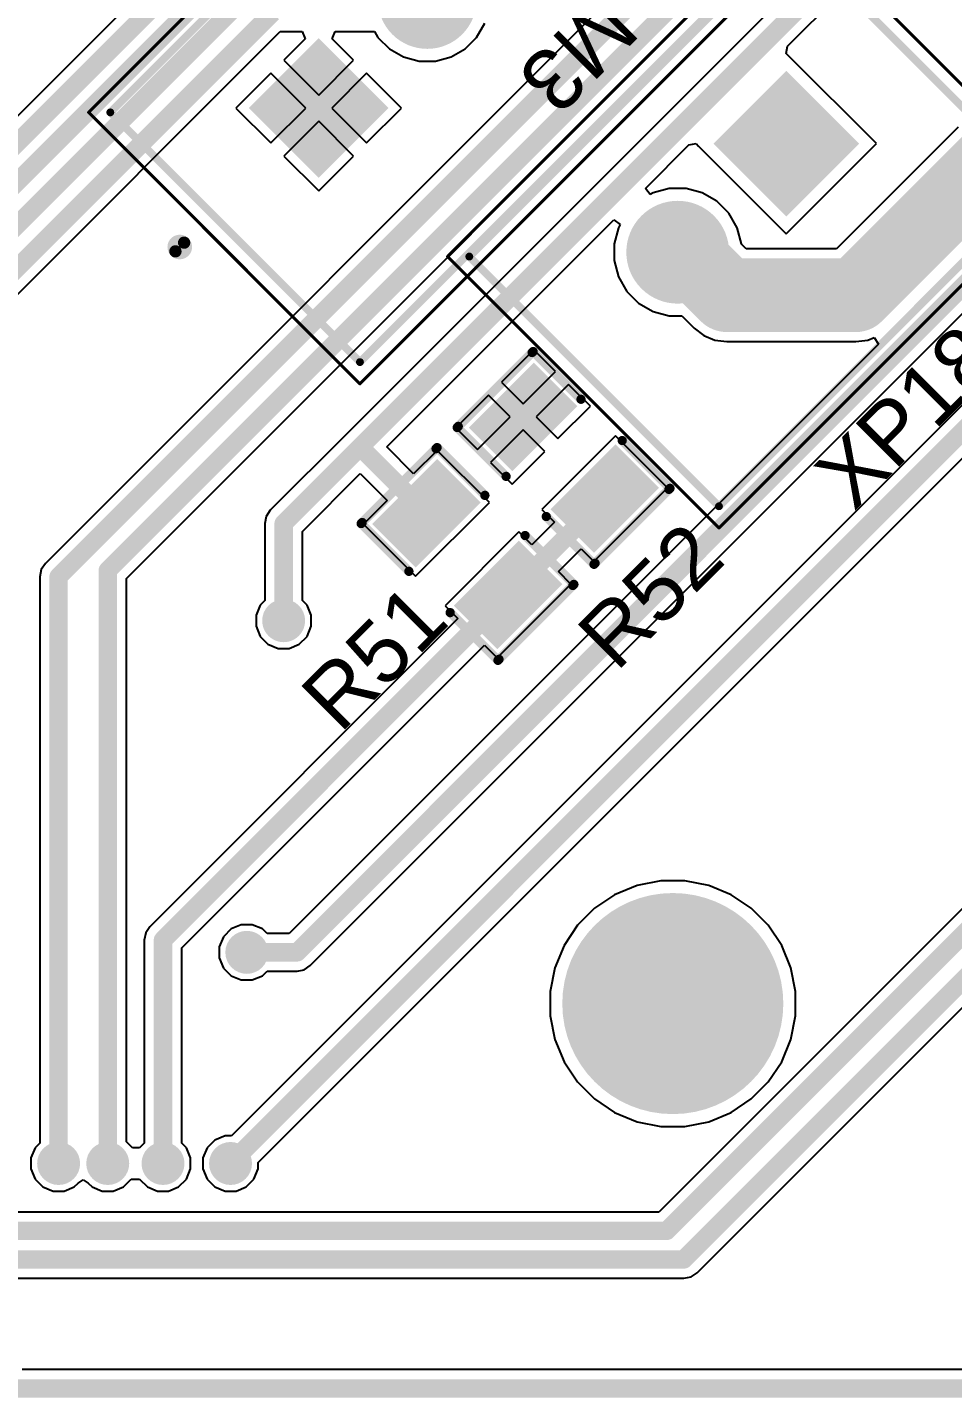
# Model space of a CAD drawing. Header units: millimetres. Extents: x 100 to 300, y 101 to 245.
# Drawn here: x 211.41 to 226.48, y 150.45 to 172.76 of the extents above; entities that cross this region are included whole.
import ezdxf

# ---------------------------------------------------------------- set-up
doc = ezdxf.new("R2010")
doc.units = ezdxf.units.MM
for name, color, linetype in [('BottomSolder', 6, 'Continuous'), ('Mechanical13', 56, 'Continuous'), ('Mechanical15', 56, 'Continuous'), ('MultiLayer', 9, 'Continuous'), ('PadHoleLayer', 156, 'Continuous'), ('TopLayer', 1, 'Continuous'), ('TopOverlay', 2, 'Continuous'), ('TopPaste', 8, 'Continuous'), ('TopSolder', 216, 'Continuous'), ('ViaHoleLayer', 16, 'Continuous')]:
    doc.layers.add(name, color=color, linetype=linetype)
doc.styles.add('Arial', font='', dxfattribs={"height": 0.2})
doc.styles.get('Arial').set_extended_font_data('Arial')

# ---------------------------------------------------------------- blocks, each defined once
blk = doc.blocks.new('RES0805_30')
at = {"layer": 'TopLayer'}
for points in [[(-1.388, 0.678), (-0.488, 0.678), (-0.488, -0.719), (-1.388, -0.719)], [(0.492, 0.678), (1.392, 0.678), (1.392, -0.719), (0.492, -0.719)]]:
    blk.add_hatch(color=1, dxfattribs=at).paths.add_polyline_path(points)
at = {"layer": 'TopPaste'}
for points in [[(-1.388, 0.678), (-0.488, 0.678), (-0.488, -0.719), (-1.388, -0.719)], [(0.492, 0.678), (1.392, 0.678), (1.392, -0.719), (0.492, -0.719)]]:
    blk.add_hatch(color=8, dxfattribs=at).paths.add_polyline_path(points)
at = {"layer": 'TopSolder'}
for points in [[(-1.438, 0.728), (-0.438, 0.728), (-0.438, -0.769), (-1.438, -0.769)], [(0.442, 0.728), (1.442, 0.728), (1.442, -0.769), (0.442, -0.769)]]:
    blk.add_hatch(color=216, dxfattribs=at).paths.add_polyline_path(points)
at = {"layer": 'TopOverlay', "const_width": 0.15}
for points in [[(-0.475, 0.85), (-1.575, 0.85)], [(-1.575, 0.825), (-1.575, -0.875)], [(1.575, 0.85), (0.475, 0.85)], [(1.575, 0.825), (1.575, -0.875)], [(-0.45, -0.9), (-1.575, -0.9)], [(1.575, -0.9), (0.475, -0.9)]]:
    blk.add_lwpolyline(points, dxfattribs=at)
at = {"layer": 'TopOverlay', "const_width": 0.075}
for points in [[(-1.613, 0.85, 1), (-1.538, 0.85, 1)], [(-1.613, 0.825, 1), (-1.538, 0.825, 1)], [(-0.513, 0.85, 1), (-0.437, 0.85, 1)], [(0.437, 0.85, 1), (0.513, 0.85, 1)], [(1.538, 0.85, 1), (1.613, 0.85, 1)], [(1.538, 0.825, 1), (1.613, 0.825, 1)], [(-1.613, -0.875, 1), (-1.538, -0.875, 1)], [(-1.613, -0.9, 1), (-1.538, -0.9, 1)], [(-0.487, -0.9, 1), (-0.412, -0.9, 1)], [(0.437, -0.9, 1), (0.513, -0.9, 1)], [(1.538, -0.875, 1), (1.613, -0.875, 1)], [(1.538, -0.9, 1), (1.613, -0.9, 1)]]:
    blk.add_lwpolyline(points, format="xyb", close=True, dxfattribs=at)
blk = doc.blocks.new('JST_XH_2_35')
at = {"layer": 'BottomSolder'}
blk.add_hatch(color=6, dxfattribs=at).paths.add_polyline_path([(-2.088, 0.313), (-0.413, 0.313), (-0.413, -1.363), (-2.088, -1.363)])
h = blk.add_hatch(color=6, dxfattribs=at)
edge = h.paths.add_edge_path()
edge.add_arc((1.25, -0.525), 0.837, 0, 360)
at = {"layer": 'MultiLayer'}
h = blk.add_hatch(color=9, dxfattribs=at)
edge = h.paths.add_edge_path()
edge.add_arc((1.25, -0.525), 0.787, 0, 360)
at = {"layer": 'PadHoleLayer'}
h = blk.add_hatch(color=156, dxfattribs=at)
edge = h.paths.add_edge_path()
edge.add_arc((-1.25, -0.525), 0.525, 0, 360)
h = blk.add_hatch(color=156, dxfattribs=at)
edge = h.paths.add_edge_path()
edge.add_arc((1.25, -0.525), 0.525, 0, 360)
at = {"layer": 'TopLayer'}
blk.add_hatch(color=1, dxfattribs=at).paths.add_polyline_path([(-2.038, 0.263), (-0.463, 0.263), (-0.463, -1.313), (-2.038, -1.313)])
h = blk.add_hatch(color=1, dxfattribs=at)
edge = h.paths.add_edge_path()
edge.add_arc((1.25, -0.525), 0.787, 0, 360)
at = {"layer": 'TopSolder'}
blk.add_hatch(color=216, dxfattribs=at).paths.add_polyline_path([(-2.088, 0.313), (-0.413, 0.313), (-0.413, -1.363), (-2.088, -1.363)])
h = blk.add_hatch(color=216, dxfattribs=at)
edge = h.paths.add_edge_path()
edge.add_arc((1.25, -0.525), 0.837, 0, 360)
at = {"layer": 'Mechanical13', "const_width": 0.127}
for points in [[(-3.7, -2.875), (-3.7, 2.875)], [(3.7, 2.875), (-3.7, 2.875)], [(3.7, -2.875), (3.7, 2.875)], [(3.7, -2.875), (-3.7, -2.875)]]:
    blk.add_lwpolyline(points, dxfattribs=at)
at = {"layer": 'Mechanical13'}
for points, const_width in [([(-3.732, 2.875, 1), (-3.668, 2.875, 1)], 0.0635), ([(-3.732, 2.875, 1), (-3.668, 2.875, 1)], 0.0635), ([(3.668, 2.875, 1), (3.732, 2.875, 1)], 0.0635), ([(3.668, 2.875, 1), (3.732, 2.875, 1)], 0.0635), ([(-4.35, -0.525, 1), (-4.55, -0.525, 1)], 0.2), ([(-4.6, -0.525, 1), (-4.5, -0.525, 1)], 0.1), ([(-4.4, -0.525, 1), (-4.3, -0.525, 1)], 0.1), ([(-3.732, -2.875, 1), (-3.668, -2.875, 1)], 0.0635), ([(-3.732, -2.875, 1), (-3.668, -2.875, 1)], 0.0635), ([(3.668, -2.875, 1), (3.732, -2.875, 1)], 0.0635), ([(3.668, -2.875, 1), (3.732, -2.875, 1)], 0.0635)]:
    blk.add_lwpolyline(points, format="xyb", close=True, dxfattribs=dict(at, const_width=const_width))
at = {"layer": 'Mechanical15', "const_width": 0.05}
for points in [[(-3.95, -3.125), (-3.95, 3.125)], [(3.95, 3.125), (-3.95, 3.125)], [(3.95, -3.125), (3.95, 3.125)], [(3.95, -3.125), (-3.95, -3.125)]]:
    blk.add_lwpolyline(points, dxfattribs=at)
at = {"layer": 'Mechanical15', "const_width": 0.025}
for points in [[(-3.963, 3.125, 1), (-3.938, 3.125, 1)], [(-3.963, 3.125, 1), (-3.938, 3.125, 1)], [(3.937, 3.125, 1), (3.962, 3.125, 1)], [(3.937, 3.125, 1), (3.962, 3.125, 1)], [(-3.963, -3.125, 1), (-3.938, -3.125, 1)], [(-3.963, -3.125, 1), (-3.938, -3.125, 1)], [(3.937, -3.125, 1), (3.962, -3.125, 1)], [(3.937, -3.125, 1), (3.962, -3.125, 1)]]:
    blk.add_lwpolyline(points, format="xyb", close=True, dxfattribs=at)
at = {"layer": 'TopOverlay', "const_width": 0.127}
for points in [[(-3.7, -2.875), (-3.7, 2.875)], [(3.7, 2.875), (-3.7, 2.875)], [(3.7, -2.875), (3.7, 2.875)], [(3.7, -2.875), (-3.7, -2.875)]]:
    blk.add_lwpolyline(points, dxfattribs=at)
at = {"layer": 'TopOverlay'}
for points, const_width in [([(-3.732, 2.875, 1), (-3.668, 2.875, 1)], 0.0635), ([(-3.732, 2.875, 1), (-3.668, 2.875, 1)], 0.0635), ([(3.668, 2.875, 1), (3.732, 2.875, 1)], 0.0635), ([(3.668, 2.875, 1), (3.732, 2.875, 1)], 0.0635), ([(-4.35, -0.525, 1), (-4.55, -0.525, 1)], 0.2), ([(-4.6, -0.525, 1), (-4.5, -0.525, 1)], 0.1), ([(-4.4, -0.525, 1), (-4.3, -0.525, 1)], 0.1), ([(-3.732, -2.875, 1), (-3.668, -2.875, 1)], 0.0635), ([(-3.732, -2.875, 1), (-3.668, -2.875, 1)], 0.0635), ([(3.668, -2.875, 1), (3.732, -2.875, 1)], 0.0635), ([(3.668, -2.875, 1), (3.732, -2.875, 1)], 0.0635)]:
    blk.add_lwpolyline(points, format="xyb", close=True, dxfattribs=dict(at, const_width=const_width))
blk = doc.blocks.new('JST_XH_8_B_49')
at = {"layer": 'BottomSolder'}
blk.add_hatch(color=6, dxfattribs=at).paths.add_polyline_path([(-9.554, 0.821), (-7.946, 0.821), (-7.946, -0.787), (-9.554, -0.787)])
h = blk.add_hatch(color=6, dxfattribs=at)
edge = h.paths.add_edge_path()
edge.add_arc((-6.25, 0.017), 0.804, 0, 360)
h = blk.add_hatch(color=6, dxfattribs=at)
edge = h.paths.add_edge_path()
edge.add_arc((-3.75, 0.017), 0.804, 0, 360)
h = blk.add_hatch(color=6, dxfattribs=at)
edge = h.paths.add_edge_path()
edge.add_arc((-1.25, 0.017), 0.804, 0, 360)
h = blk.add_hatch(color=6, dxfattribs=at)
edge = h.paths.add_edge_path()
edge.add_arc((1.25, 0.017), 0.804, 0, 360)
h = blk.add_hatch(color=6, dxfattribs=at)
edge = h.paths.add_edge_path()
edge.add_arc((3.75, 0.017), 0.804, 0, 360)
h = blk.add_hatch(color=6, dxfattribs=at)
edge = h.paths.add_edge_path()
edge.add_arc((6.25, 0.017), 0.804, 0, 360)
h = blk.add_hatch(color=6, dxfattribs=at)
edge = h.paths.add_edge_path()
edge.add_arc((8.75, 0.017), 0.804, 0, 360)
at = {"layer": 'MultiLayer'}
blk.add_hatch(color=9, dxfattribs=at).paths.add_polyline_path([(-9.504, 0.771), (-7.996, 0.771), (-7.996, -0.737), (-9.504, -0.737)])
h = blk.add_hatch(color=9, dxfattribs=at)
edge = h.paths.add_edge_path()
edge.add_arc((-6.25, 0.017), 0.754, 0, 360)
h = blk.add_hatch(color=9, dxfattribs=at)
edge = h.paths.add_edge_path()
edge.add_arc((-3.75, 0.017), 0.754, 0, 360)
h = blk.add_hatch(color=9, dxfattribs=at)
edge = h.paths.add_edge_path()
edge.add_arc((-1.25, 0.017), 0.754, 0, 360)
h = blk.add_hatch(color=9, dxfattribs=at)
edge = h.paths.add_edge_path()
edge.add_arc((1.25, 0.017), 0.754, 0, 360)
h = blk.add_hatch(color=9, dxfattribs=at)
edge = h.paths.add_edge_path()
edge.add_arc((3.75, 0.017), 0.754, 0, 360)
h = blk.add_hatch(color=9, dxfattribs=at)
edge = h.paths.add_edge_path()
edge.add_arc((6.25, 0.017), 0.754, 0, 360)
h = blk.add_hatch(color=9, dxfattribs=at)
edge = h.paths.add_edge_path()
edge.add_arc((8.75, 0.017), 0.754, 0, 360)
at = {"layer": 'PadHoleLayer'}
h = blk.add_hatch(color=156, dxfattribs=at)
edge = h.paths.add_edge_path()
edge.add_arc((-8.75, 0.017), 0.5, 0, 360)
h = blk.add_hatch(color=156, dxfattribs=at)
edge = h.paths.add_edge_path()
edge.add_arc((-6.25, 0.017), 0.5, 0, 360)
h = blk.add_hatch(color=156, dxfattribs=at)
edge = h.paths.add_edge_path()
edge.add_arc((-3.75, 0.017), 0.5, 0, 360)
h = blk.add_hatch(color=156, dxfattribs=at)
edge = h.paths.add_edge_path()
edge.add_arc((-1.25, 0.017), 0.5, 0, 360)
h = blk.add_hatch(color=156, dxfattribs=at)
edge = h.paths.add_edge_path()
edge.add_arc((1.25, 0.017), 0.5, 0, 360)
h = blk.add_hatch(color=156, dxfattribs=at)
edge = h.paths.add_edge_path()
edge.add_arc((3.75, 0.017), 0.5, 0, 360)
h = blk.add_hatch(color=156, dxfattribs=at)
edge = h.paths.add_edge_path()
edge.add_arc((6.25, 0.017), 0.5, 0, 360)
h = blk.add_hatch(color=156, dxfattribs=at)
edge = h.paths.add_edge_path()
edge.add_arc((8.75, 0.017), 0.5, 0, 360)
at = {"layer": 'TopLayer'}
blk.add_hatch(color=1, dxfattribs=at).paths.add_polyline_path([(-9.504, 0.771), (-7.996, 0.771), (-7.996, -0.737), (-9.504, -0.737)])
h = blk.add_hatch(color=1, dxfattribs=at)
edge = h.paths.add_edge_path()
edge.add_arc((-6.25, 0.017), 0.754, 0, 360)
h = blk.add_hatch(color=1, dxfattribs=at)
edge = h.paths.add_edge_path()
edge.add_arc((-3.75, 0.017), 0.754, 0, 360)
h = blk.add_hatch(color=1, dxfattribs=at)
edge = h.paths.add_edge_path()
edge.add_arc((-1.25, 0.017), 0.754, 0, 360)
h = blk.add_hatch(color=1, dxfattribs=at)
edge = h.paths.add_edge_path()
edge.add_arc((1.25, 0.017), 0.754, 0, 360)
h = blk.add_hatch(color=1, dxfattribs=at)
edge = h.paths.add_edge_path()
edge.add_arc((3.75, 0.017), 0.754, 0, 360)
h = blk.add_hatch(color=1, dxfattribs=at)
edge = h.paths.add_edge_path()
edge.add_arc((6.25, 0.017), 0.754, 0, 360)
h = blk.add_hatch(color=1, dxfattribs=at)
edge = h.paths.add_edge_path()
edge.add_arc((8.75, 0.017), 0.754, 0, 360)
at = {"layer": 'TopSolder'}
blk.add_hatch(color=216, dxfattribs=at).paths.add_polyline_path([(-9.554, 0.821), (-7.946, 0.821), (-7.946, -0.787), (-9.554, -0.787)])
h = blk.add_hatch(color=216, dxfattribs=at)
edge = h.paths.add_edge_path()
edge.add_arc((-6.25, 0.017), 0.804, 0, 360)
h = blk.add_hatch(color=216, dxfattribs=at)
edge = h.paths.add_edge_path()
edge.add_arc((-3.75, 0.017), 0.804, 0, 360)
h = blk.add_hatch(color=216, dxfattribs=at)
edge = h.paths.add_edge_path()
edge.add_arc((-1.25, 0.017), 0.804, 0, 360)
h = blk.add_hatch(color=216, dxfattribs=at)
edge = h.paths.add_edge_path()
edge.add_arc((1.25, 0.017), 0.804, 0, 360)
h = blk.add_hatch(color=216, dxfattribs=at)
edge = h.paths.add_edge_path()
edge.add_arc((3.75, 0.017), 0.804, 0, 360)
h = blk.add_hatch(color=216, dxfattribs=at)
edge = h.paths.add_edge_path()
edge.add_arc((6.25, 0.017), 0.804, 0, 360)
h = blk.add_hatch(color=216, dxfattribs=at)
edge = h.paths.add_edge_path()
edge.add_arc((8.75, 0.017), 0.804, 0, 360)
at = {"layer": 'Mechanical13', "const_width": 0.127}
for points in [[(-11.2, 2.367), (-11.2, -3.383)], [(-11.2, 2.367), (11.2, 2.367)], [(11.2, 2.367), (11.2, -3.383)], [(-11.2, -3.383), (11.2, -3.383)]]:
    blk.add_lwpolyline(points, dxfattribs=at)
at = {"layer": 'Mechanical13'}
for points, const_width in [([(-11.232, 2.367, 1), (-11.168, 2.367, 1)], 0.0635), ([(-11.232, 2.367, 1), (-11.168, 2.367, 1)], 0.0635), ([(11.168, 2.367, 1), (11.232, 2.367, 1)], 0.0635), ([(11.168, 2.367, 1), (11.232, 2.367, 1)], 0.0635), ([(-11.85, 0.017, 1), (-12.05, 0.017, 1)], 0.2), ([(-12.1, 0.017, 1), (-12, 0.017, 1)], 0.1), ([(-11.9, 0.017, 1), (-11.8, 0.017, 1)], 0.1), ([(-11.232, -3.383, 1), (-11.168, -3.383, 1)], 0.0635), ([(-11.232, -3.383, 1), (-11.168, -3.383, 1)], 0.0635), ([(11.168, -3.383, 1), (11.232, -3.383, 1)], 0.0635), ([(11.168, -3.383, 1), (11.232, -3.383, 1)], 0.0635)]:
    blk.add_lwpolyline(points, format="xyb", close=True, dxfattribs=dict(at, const_width=const_width))
at = {"layer": 'Mechanical15', "const_width": 0.05}
for points in [[(-11.45, 2.617), (11.45, 2.617)], [(-11.45, 2.617), (-11.45, -3.633)], [(11.45, 2.617), (11.45, -3.633)], [(-11.45, -3.633), (11.45, -3.633)]]:
    blk.add_lwpolyline(points, dxfattribs=at)
at = {"layer": 'Mechanical15', "const_width": 0.025}
for points in [[(-11.462, 2.617, 1), (-11.438, 2.617, 1)], [(-11.462, 2.617, 1), (-11.438, 2.617, 1)], [(11.438, 2.617, 1), (11.462, 2.617, 1)], [(11.438, 2.617, 1), (11.462, 2.617, 1)], [(-11.462, -3.633, 1), (-11.438, -3.633, 1)], [(-11.462, -3.633, 1), (-11.438, -3.633, 1)], [(11.438, -3.633, 1), (11.462, -3.633, 1)], [(11.438, -3.633, 1), (11.462, -3.633, 1)]]:
    blk.add_lwpolyline(points, format="xyb", close=True, dxfattribs=at)
blk = doc.blocks.new('RES0805_96')
at = {"layer": 'TopLayer'}
for points in [[(-1.388, 0.678), (-0.488, 0.678), (-0.488, -0.719), (-1.388, -0.719)], [(0.492, 0.678), (1.392, 0.678), (1.392, -0.719), (0.492, -0.719)]]:
    blk.add_hatch(color=1, dxfattribs=at).paths.add_polyline_path(points)
at = {"layer": 'TopPaste'}
for points in [[(-1.388, 0.678), (-0.488, 0.678), (-0.488, -0.719), (-1.388, -0.719)], [(0.492, 0.678), (1.392, 0.678), (1.392, -0.719), (0.492, -0.719)]]:
    blk.add_hatch(color=8, dxfattribs=at).paths.add_polyline_path(points)
at = {"layer": 'TopSolder'}
for points in [[(-1.438, 0.728), (-0.438, 0.728), (-0.438, -0.769), (-1.438, -0.769)], [(0.442, 0.728), (1.442, 0.728), (1.442, -0.769), (0.442, -0.769)]]:
    blk.add_hatch(color=216, dxfattribs=at).paths.add_polyline_path(points)
at = {"layer": 'TopOverlay', "const_width": 0.15}
for points in [[(-1.575, 0.85), (-0.475, 0.85)], [(-1.575, -0.875), (-1.575, 0.825)], [(0.475, 0.85), (1.575, 0.85)], [(1.575, -0.875), (1.575, 0.825)], [(-1.575, -0.9), (-0.45, -0.9)], [(0.475, -0.9), (1.575, -0.9)]]:
    blk.add_lwpolyline(points, dxfattribs=at)
at = {"layer": 'TopOverlay', "const_width": 0.075}
for points in [[(-1.613, 0.85, 1), (-1.538, 0.85, 1)], [(-1.613, 0.825, 1), (-1.538, 0.825, 1)], [(-0.512, 0.85, 1), (-0.437, 0.85, 1)], [(0.438, 0.85, 1), (0.513, 0.85, 1)], [(1.538, 0.85, 1), (1.613, 0.85, 1)], [(1.538, 0.825, 1), (1.613, 0.825, 1)], [(-1.613, -0.875, 1), (-1.538, -0.875, 1)], [(-1.613, -0.9, 1), (-1.538, -0.9, 1)], [(-0.487, -0.9, 1), (-0.412, -0.9, 1)], [(0.438, -0.9, 1), (0.513, -0.9, 1)], [(1.538, -0.875, 1), (1.613, -0.875, 1)], [(1.538, -0.9, 1), (1.613, -0.9, 1)]]:
    blk.add_lwpolyline(points, format="xyb", close=True, dxfattribs=at)

msp = doc.modelspace()

# ---------------------------------------------------------------- hatches: boundary and pattern name
at = {"layer": 'BottomSolder'}
h = msp.add_hatch(color=6, dxfattribs=at)
edge = h.paths.add_edge_path()
edge.add_arc((215.582, 163.1), 0.35, 0, 360)
h = msp.add_hatch(color=6, dxfattribs=at)
edge = h.paths.add_edge_path()
edge.add_arc((221.92, 156.866), 1.8, 0, 360)
h = msp.add_hatch(color=6, dxfattribs=at)
edge = h.paths.add_edge_path()
edge.add_arc((214.982, 157.7), 0.35, 0, 360)
h = msp.add_hatch(color=6, dxfattribs=at)
edge = h.paths.add_edge_path()
edge.add_arc((211.917, 154.262), 0.35, 0, 360)
h = msp.add_hatch(color=6, dxfattribs=at)
edge = h.paths.add_edge_path()
edge.add_arc((212.717, 154.262), 0.35, 0, 360)
h = msp.add_hatch(color=6, dxfattribs=at)
edge = h.paths.add_edge_path()
edge.add_arc((213.617, 154.262), 0.35, 0, 360)
h = msp.add_hatch(color=6, dxfattribs=at)
edge = h.paths.add_edge_path()
edge.add_arc((214.717, 154.262), 0.35, 0, 360)
at = {"layer": 'MultiLayer'}
h = msp.add_hatch(color=9, dxfattribs=at)
edge = h.paths.add_edge_path()
edge.add_arc((221.92, 156.866), 1.75, 0, 360)
at = {"layer": 'PadHoleLayer'}
h = msp.add_hatch(color=156, dxfattribs=at)
edge = h.paths.add_edge_path()
edge.add_arc((221.92, 156.866), 1.75, 0, 360)
at = {"layer": 'TopLayer'}
h = msp.add_hatch(color=1, dxfattribs=at)
edge = h.paths.add_edge_path()
edge.add_arc((215.582, 163.1), 0.3, 0, 360)
h = msp.add_hatch(color=1, dxfattribs=at)
edge = h.paths.add_edge_path()
edge.add_arc((221.92, 156.866), 1.75, 0, 360)
h = msp.add_hatch(color=1, dxfattribs=at)
edge = h.paths.add_edge_path()
edge.add_arc((214.982, 157.7), 0.3, 0, 360)
h = msp.add_hatch(color=1, dxfattribs=at)
edge = h.paths.add_edge_path()
edge.add_arc((211.917, 154.262), 0.3, 0, 360)
h = msp.add_hatch(color=1, dxfattribs=at)
edge = h.paths.add_edge_path()
edge.add_arc((212.717, 154.262), 0.3, 0, 360)
h = msp.add_hatch(color=1, dxfattribs=at)
edge = h.paths.add_edge_path()
edge.add_arc((213.617, 154.262), 0.3, 0, 360)
h = msp.add_hatch(color=1, dxfattribs=at)
edge = h.paths.add_edge_path()
edge.add_arc((214.717, 154.262), 0.3, 0, 360)
at = {"layer": 'TopSolder'}
h = msp.add_hatch(color=216, dxfattribs=at)
edge = h.paths.add_edge_path()
edge.add_arc((215.582, 163.1), 0.35, 0, 360)
h = msp.add_hatch(color=216, dxfattribs=at)
edge = h.paths.add_edge_path()
edge.add_arc((221.92, 156.866), 1.8, 0, 360)
h = msp.add_hatch(color=216, dxfattribs=at)
edge = h.paths.add_edge_path()
edge.add_arc((214.982, 157.7), 0.35, 0, 360)
h = msp.add_hatch(color=216, dxfattribs=at)
edge = h.paths.add_edge_path()
edge.add_arc((211.917, 154.262), 0.35, 0, 360)
h = msp.add_hatch(color=216, dxfattribs=at)
edge = h.paths.add_edge_path()
edge.add_arc((212.717, 154.262), 0.35, 0, 360)
h = msp.add_hatch(color=216, dxfattribs=at)
edge = h.paths.add_edge_path()
edge.add_arc((213.617, 154.262), 0.35, 0, 360)
h = msp.add_hatch(color=216, dxfattribs=at)
edge = h.paths.add_edge_path()
edge.add_arc((214.717, 154.262), 0.35, 0, 360)
at = {"layer": 'ViaHoleLayer'}
h = msp.add_hatch(color=16, dxfattribs=at)
edge = h.paths.add_edge_path()
edge.add_arc((215.582, 163.1), 0.15, 0, 360)
h = msp.add_hatch(color=16, dxfattribs=at)
edge = h.paths.add_edge_path()
edge.add_arc((214.982, 157.7), 0.15, 0, 360)
h = msp.add_hatch(color=16, dxfattribs=at)
edge = h.paths.add_edge_path()
edge.add_arc((211.917, 154.262), 0.15, 0, 360)
h = msp.add_hatch(color=16, dxfattribs=at)
edge = h.paths.add_edge_path()
edge.add_arc((212.717, 154.262), 0.15, 0, 360)
h = msp.add_hatch(color=16, dxfattribs=at)
edge = h.paths.add_edge_path()
edge.add_arc((213.617, 154.262), 0.15, 0, 360)
h = msp.add_hatch(color=16, dxfattribs=at)
edge = h.paths.add_edge_path()
edge.add_arc((214.717, 154.262), 0.15, 0, 360)

# ---------------------------------------------------------------- linework, layer by layer
at = {"layer": 'TopLayer'}
for p, q in [((240.894, 180.872), (214.735, 154.712)), ((215.167, 154.279), (241.416, 180.529)), ((216.016, 157.484), (238.816, 180.284)), ((229.951, 179.484), (216.612, 166.145)), ((218.666, 178.735), (206.601, 166.67)), ((213.023, 163.79), (226.976, 177.743)), ((224.686, 177.018), (211.701, 164.033)), ((223.787, 172.454), (228.298, 176.966)), ((208.606, 165.773), (215.527, 172.694)), ((215.527, 172.694), (215.884, 172.694)), ((215.884, 172.694), (215.933, 172.577)), ((216.373, 172.577), (216.422, 172.694)), ((216.422, 172.694), (217.062, 172.694)), ((217.062, 172.694), (217.117, 172.599)), ((218.724, 172.599), (218.856, 172.828)), ((215.933, 172.577), (215.584, 172.228)), ((216.721, 172.228), (216.373, 172.577)), ((217.117, 172.599), (217.304, 172.412)), ((218.537, 172.412), (218.724, 172.599)), ((217.304, 172.412), (217.533, 172.28)), ((217.533, 172.28), (217.788, 172.211)), ((218.053, 172.211), (218.308, 172.28)), ((218.308, 172.28), (218.537, 172.412)), ((223.768, 172.335), (223.787, 172.454)), ((223.807, 172.295), (223.768, 172.335)), ((225.235, 170.868), (223.807, 172.295)), ((215.584, 172.228), (216.153, 171.66)), ((216.153, 171.66), (216.721, 172.228)), ((217.788, 172.211), (218.053, 172.211)), ((215.372, 172.016), (214.804, 171.448)), ((215.941, 171.448), (215.372, 172.016)), ((216.934, 172.016), (216.365, 171.448)), ((217.502, 171.448), (216.934, 172.016)), ((214.804, 171.448), (215.372, 170.879)), ((215.372, 170.879), (215.941, 171.448)), ((216.365, 171.448), (216.934, 170.879)), ((216.934, 170.879), (217.502, 171.448)), ((216.153, 171.236), (215.584, 170.667)), ((216.721, 170.667), (216.153, 171.236)), ((226.565, 171.135), (224.587, 169.156)), ((221.473, 170.14), (222.181, 170.849)), ((222.181, 170.849), (222.301, 170.868)), ((222.301, 170.868), (222.34, 170.828)), ((222.34, 170.828), (223.768, 169.401)), ((223.768, 169.401), (225.235, 170.868)), ((215.584, 170.667), (216.153, 170.099)), ((216.153, 170.099), (216.721, 170.667)), ((221.551, 170.039), (221.473, 170.14)), ((221.6, 170.067), (221.551, 170.039)), ((221.863, 170.137), (221.6, 170.067)), ((222.137, 170.137), (221.863, 170.137)), ((222.4, 170.067), (222.137, 170.137)), ((222.637, 169.93), (222.4, 170.067)), ((222.83, 169.737), (222.637, 169.93)), ((217.261, 165.929), (220.96, 169.627)), ((220.96, 169.627), (221.061, 169.549)), ((222.967, 169.5), (222.83, 169.737)), ((221.033, 169.5), (220.963, 169.237)), ((221.061, 169.549), (221.033, 169.5)), ((223.037, 169.237), (222.967, 169.5)), ((220.963, 169.237), (220.963, 168.963)), ((223.037, 169.234), (223.037, 169.237)), ((223.115, 169.156), (223.037, 169.234)), ((224.587, 169.156), (223.115, 169.156)), ((220.963, 168.963), (221.033, 168.7)), ((221.033, 168.7), (221.17, 168.463)), ((221.17, 168.463), (221.363, 168.27)), ((221.363, 168.27), (221.6, 168.133)), ((221.6, 168.133), (221.863, 168.063)), ((221.863, 168.063), (222.069, 168.063)), ((222.069, 168.063), (222.267, 167.865)), ((222.267, 167.865), (222.423, 167.745)), ((225.272, 167.605), (215.673, 158.006)), ((222.423, 167.745), (222.606, 167.669)), ((222.606, 167.669), (222.801, 167.644)), ((222.801, 167.644), (224.9, 167.644)), ((224.9, 167.644), (225.096, 167.669)), ((225.096, 167.669), (225.2, 167.713)), ((225.2, 167.713), (225.272, 167.605)), ((219.658, 167.513), (219.128, 166.984)), ((220.011, 167.16), (219.658, 167.513)), ((219.482, 166.63), (220.011, 167.16)), ((219.128, 166.984), (219.482, 166.63)), ((220.223, 166.947), (219.694, 166.418)), ((220.577, 166.594), (220.223, 166.947)), ((218.916, 166.772), (218.387, 166.242)), ((219.27, 166.418), (218.916, 166.772)), ((220.047, 166.065), (220.577, 166.594)), ((218.387, 166.242), (218.74, 165.889)), ((218.74, 165.889), (219.27, 166.418)), ((219.694, 166.418), (220.047, 166.065)), ((216.612, 166.145), (215.365, 164.898)), ((216.612, 166.145), (216.612, 166.145)), ((219.482, 166.206), (218.953, 165.677)), ((219.835, 165.853), (219.482, 166.206)), ((220.987, 166.113), (219.787, 164.913)), ((221.835, 165.265), (220.987, 166.113)), ((217.699, 165.49), (217.261, 165.929)), ((218.083, 165.874), (217.699, 165.49)), ((218.932, 165.026), (218.083, 165.874)), ((219.306, 165.323), (219.835, 165.853)), ((218.953, 165.677), (219.306, 165.323)), ((215.887, 164.555), (216.829, 165.496)), ((216.829, 165.496), (217.267, 165.058)), ((220.635, 164.065), (221.835, 165.265)), ((215.365, 164.898), (215.299, 164.799)), ((217.267, 165.058), (216.883, 164.674)), ((217.732, 163.826), (218.932, 165.026)), ((219.787, 164.913), (219.995, 164.705)), ((215.299, 164.799), (215.276, 164.682)), ((215.276, 164.682), (215.276, 164.682)), ((215.276, 164.682), (215.276, 163.431)), ((216.883, 164.674), (217.732, 163.826)), ((219.995, 164.705), (219.623, 164.334)), ((215.887, 163.431), (215.887, 164.555)), ((219.412, 164.545), (218.212, 163.345)), ((219.623, 164.334), (219.412, 164.545)), ((220.056, 163.901), (220.427, 164.273)), ((220.427, 164.273), (220.635, 164.065)), ((211.701, 164.033), (211.635, 163.934)), ((211.635, 163.934), (211.611, 163.817)), ((211.611, 163.817), (211.611, 163.817)), ((211.611, 163.817), (211.611, 154.593)), ((213.023, 154.613), (213.023, 163.79)), ((220.261, 163.696), (220.056, 163.901)), ((219.061, 162.496), (220.261, 163.696)), ((215.2, 163.355), (215.132, 163.19)), ((215.276, 163.431), (215.2, 163.355)), ((215.963, 163.355), (215.887, 163.431)), ((216.032, 163.19), (215.963, 163.355)), ((218.212, 163.345), (218.42, 163.137)), ((218.42, 163.137), (213.401, 158.117)), ((215.132, 163.19), (215.132, 163.011)), ((216.032, 163.011), (216.032, 163.19)), ((215.132, 163.011), (215.2, 162.845)), ((215.963, 162.845), (216.032, 163.011)), ((213.923, 157.774), (218.853, 162.704)), ((215.2, 162.845), (215.327, 162.719)), ((215.327, 162.719), (215.492, 162.65)), ((215.492, 162.65), (215.671, 162.65)), ((215.671, 162.65), (215.836, 162.719)), ((215.836, 162.719), (215.963, 162.845)), ((218.853, 162.704), (219.061, 162.496)), ((229.612, 161.389), (221.695, 153.472)), ((222.316, 152.484), (230.816, 160.984)), ((221.723, 158.866), (221.337, 158.79)), ((222.117, 158.866), (221.723, 158.866)), ((222.504, 158.79), (222.117, 158.866)), ((220.973, 158.639), (220.645, 158.42)), ((221.337, 158.79), (220.973, 158.639)), ((222.868, 158.639), (222.504, 158.79)), ((223.195, 158.42), (222.868, 158.639)), ((220.645, 158.42), (220.367, 158.141)), ((223.474, 158.141), (223.195, 158.42)), ((213.335, 158.018), (213.311, 157.901)), ((213.401, 158.117), (213.335, 158.018)), ((214.727, 158.081), (214.6, 157.955)), ((214.892, 158.15), (214.727, 158.081)), ((215.071, 158.15), (214.892, 158.15)), ((215.236, 158.081), (215.071, 158.15)), ((215.312, 158.006), (215.236, 158.081)), ((215.673, 158.006), (215.312, 158.006)), ((220.367, 158.141), (220.148, 157.814)), ((223.693, 157.814), (223.474, 158.141)), ((213.311, 157.901), (213.311, 157.901)), ((213.311, 157.901), (213.311, 154.593)), ((213.923, 154.593), (213.923, 157.774)), ((214.6, 157.955), (214.532, 157.79)), ((214.532, 157.79), (214.532, 157.61)), ((220.148, 157.814), (219.997, 157.45)), ((223.843, 157.45), (223.693, 157.814)), ((214.532, 157.61), (214.6, 157.445)), ((214.6, 157.445), (214.727, 157.319)), ((214.727, 157.319), (214.892, 157.25)), ((215.071, 157.25), (215.236, 157.319)), ((215.236, 157.319), (215.312, 157.394)), ((215.312, 157.394), (215.8, 157.394)), ((215.8, 157.394), (215.917, 157.417)), ((215.8, 157.394), (215.8, 157.394)), ((215.917, 157.417), (216.016, 157.484)), ((219.997, 157.45), (219.92, 157.063)), ((223.92, 157.063), (223.843, 157.45)), ((214.892, 157.25), (215.071, 157.25)), ((219.92, 157.063), (219.92, 156.669)), ((223.92, 156.669), (223.92, 157.063)), ((219.92, 156.669), (219.997, 156.283)), ((223.843, 156.283), (223.92, 156.669)), ((219.997, 156.283), (220.148, 155.919)), ((223.693, 155.919), (223.843, 156.283)), ((220.148, 155.919), (220.367, 155.592)), ((223.474, 155.592), (223.693, 155.919)), ((220.367, 155.592), (220.645, 155.313)), ((223.195, 155.313), (223.474, 155.592)), ((220.645, 155.313), (220.973, 155.094)), ((222.868, 155.094), (223.195, 155.313)), ((220.973, 155.094), (221.337, 154.943)), ((222.504, 154.943), (222.868, 155.094)), ((221.337, 154.943), (221.723, 154.866)), ((221.723, 154.866), (222.117, 154.866)), ((222.117, 154.866), (222.504, 154.943)), ((214.462, 154.644), (214.336, 154.517)), ((214.628, 154.712), (214.462, 154.644)), ((214.735, 154.712), (214.628, 154.712)), ((211.536, 154.517), (211.467, 154.352)), ((211.611, 154.593), (211.536, 154.517)), ((213.119, 154.517), (213.023, 154.613)), ((213.236, 154.517), (213.119, 154.517)), ((213.311, 154.593), (213.236, 154.517)), ((213.999, 154.517), (213.923, 154.593)), ((214.067, 154.352), (213.999, 154.517)), ((214.336, 154.517), (214.267, 154.352)), ((211.467, 154.352), (211.467, 154.173)), ((211.467, 154.173), (211.536, 154.007)), ((213.999, 154.007), (214.067, 154.173)), ((214.067, 154.173), (214.067, 154.352)), ((214.267, 154.352), (214.267, 154.173)), ((214.267, 154.173), (214.336, 154.007)), ((215.099, 154.007), (215.167, 154.173)), ((215.167, 154.173), (215.167, 154.279)), ((211.536, 154.007), (211.662, 153.881)), ((212.234, 153.943), (212.317, 153.995)), ((212.317, 153.995), (212.4, 153.943)), ((212.972, 153.881), (213.099, 154.007)), ((213.099, 154.007), (213.236, 154.007)), ((213.236, 154.007), (213.362, 153.881)), ((213.872, 153.881), (213.999, 154.007)), ((214.336, 154.007), (214.462, 153.881)), ((214.972, 153.881), (215.099, 154.007)), ((211.662, 153.881), (211.828, 153.812)), ((211.828, 153.812), (212.007, 153.812)), ((212.007, 153.812), (212.172, 153.881)), ((212.172, 153.881), (212.234, 153.943)), ((212.4, 153.943), (212.462, 153.881)), ((212.462, 153.881), (212.628, 153.812)), ((212.628, 153.812), (212.807, 153.812)), ((212.807, 153.812), (212.972, 153.881)), ((213.362, 153.881), (213.528, 153.812)), ((213.528, 153.812), (213.707, 153.812)), ((213.707, 153.812), (213.872, 153.881)), ((214.462, 153.881), (214.628, 153.812)), ((214.628, 153.812), (214.807, 153.812)), ((214.807, 153.812), (214.972, 153.881)), ((221.695, 153.472), (208.98, 153.472)), ((210.353, 152.394), (222.1, 152.394)), ((222.1, 152.394), (222.217, 152.417)), ((222.1, 152.394), (222.1, 152.394)), ((222.217, 152.417), (222.316, 152.484)), ((235.673, 150.906), (211.322, 150.906))]:
    msp.add_line(p, q, dxfattribs=at)
for points, const_width in [([(214.717, 154.262), (241.2, 180.745)], 0.3), ([(215.8, 157.7), (238.6, 180.5)], 0.3), ([(216.829, 165.929), (230.168, 179.268)], 0.3), ([(206.817, 166.454), (218.882, 178.519)], 0.3), ([(212.717, 163.917), (226.759, 177.959)], 0.3), ([(211.917, 163.817), (224.992, 176.892)], 0.3), ([(207.267, 166.267), (217.751, 176.751)], 0.3), ([(207.767, 166.067), (216.683, 174.983)], 0.3), ([(208.3, 165.9), (215.4, 173)], 0.3), ([(224.9, 168.4), (227.1, 170.6)], 1.2), ([(222, 169.1), (222.101, 169.1)], 1.2), ([(222.101, 169.1), (222.801, 168.4)], 1.2), ([(222.801, 168.4), (224.9, 168.4)], 1.2), ([(215.582, 164.682), (216.829, 165.929)], 0.3), ([(216.829, 165.929), (217.907, 164.85)], 0.3), ([(219.243, 163.521), (220.811, 165.089)], 0.3), ([(215.582, 163.1), (215.582, 164.682)], 0.3), ([(212.717, 154.262), (212.717, 163.917)], 0.3), ([(211.917, 154.262), (211.917, 163.817)], 0.3), ([(213.617, 157.901), (219.237, 163.521)], 0.3), ([(219.237, 163.521), (219.237, 163.521)], 0.3), ([(219.237, 163.521), (219.243, 163.521)], 0.3), ([(221.822, 153.166), (229.918, 161.262)], 0.3), ([(222.1, 152.7), (230.6, 161.2)], 0.3), ([(213.617, 154.262), (213.617, 157.901)], 0.3), ([(214.982, 157.7), (215.8, 157.7)], 0.3), ([(208.98, 153.166), (221.822, 153.166)], 0.3), ([(209.221, 152.7), (222.1, 152.7)], 0.3), ([(209.243, 150.6), (235.8, 150.6)], 0.3)]:
    msp.add_lwpolyline(points, dxfattribs=dict(at, const_width=const_width))
for points, const_width in [([(221.7, 169.1, 1), (222.3, 169.1, 1)], 0.6), ([(221.801, 169.1, 1), (222.401, 169.1, 1)], 0.6), ([(221.801, 169.1, 1), (222.401, 169.1, 1)], 0.6), ([(222.501, 168.4, 1), (223.101, 168.4, 1)], 0.6), ([(222.501, 168.4, 1), (223.101, 168.4, 1)], 0.6), ([(224.6, 168.4, 1), (225.2, 168.4, 1)], 0.6), ([(224.6, 168.4, 1), (225.2, 168.4, 1)], 0.6), ([(216.754, 165.929, 1), (216.904, 165.929, 1)], 0.15), ([(216.754, 165.929, 1), (216.904, 165.929, 1)], 0.15), ([(216.754, 165.929, 1), (216.904, 165.929, 1)], 0.15), ([(220.736, 165.089, 1), (220.886, 165.089, 1)], 0.15), ([(217.832, 164.85, 1), (217.982, 164.85, 1)], 0.15), ([(215.507, 164.682, 1), (215.657, 164.682, 1)], 0.15), ([(215.507, 164.682, 1), (215.657, 164.682, 1)], 0.15), ([(212.642, 163.917, 1), (212.792, 163.917, 1)], 0.15), ([(212.642, 163.917, 1), (212.792, 163.917, 1)], 0.15), ([(211.842, 163.817, 1), (211.992, 163.817, 1)], 0.15), ([(211.842, 163.817, 1), (211.992, 163.817, 1)], 0.15), ([(219.162, 163.521, 1), (219.312, 163.521, 1)], 0.15), ([(219.162, 163.521, 1), (219.312, 163.521, 1)], 0.15), ([(219.162, 163.521, 1), (219.312, 163.521, 1)], 0.15), ([(219.162, 163.521, 1), (219.312, 163.521, 1)], 0.15), ([(219.168, 163.521, 1), (219.318, 163.521, 1)], 0.15), ([(219.168, 163.521, 1), (219.318, 163.521, 1)], 0.15), ([(215.507, 163.1, 1), (215.657, 163.1, 1)], 0.15), ([(213.542, 157.901, 1), (213.692, 157.901, 1)], 0.15), ([(213.542, 157.901, 1), (213.692, 157.901, 1)], 0.15), ([(214.907, 157.7, 1), (215.057, 157.7, 1)], 0.15), ([(215.725, 157.7, 1), (215.875, 157.7, 1)], 0.15), ([(215.725, 157.7, 1), (215.875, 157.7, 1)], 0.15), ([(211.842, 154.262, 1), (211.992, 154.262, 1)], 0.15), ([(212.642, 154.262, 1), (212.792, 154.262, 1)], 0.15), ([(213.542, 154.262, 1), (213.692, 154.262, 1)], 0.15), ([(214.642, 154.262, 1), (214.792, 154.262, 1)], 0.15), ([(221.747, 153.166, 1), (221.897, 153.166, 1)], 0.15), ([(221.747, 153.166, 1), (221.897, 153.166, 1)], 0.15), ([(222.025, 152.7, 1), (222.175, 152.7, 1)], 0.15), ([(222.025, 152.7, 1), (222.175, 152.7, 1)], 0.15)]:
    msp.add_lwpolyline(points, format="xyb", close=True, dxfattribs=dict(at, const_width=const_width))

# ---------------------------------------------------------------- block references
for name, p, rotation in [('JST_XH_8_B_49', (222.352, 177.623), 45), ('JST_XH_2_35', (223.255, 169.613), 225), ('RES0805_96', (220.159, 165.769), 315), ('RES0805_30', (218.559, 164.169), 135)]:
    msp.add_blockref(name, p, dxfattribs=dict(rotation=rotation))

# ---------------------------------------------------------------- texts
at = {"layer": 'TopOverlay', "style": 'Arial'}
for s, rotation, p in [('M3', 225, (220.718, 173.368)), ('XP18', 45, (224.868, 164.868)), ('R52', 45, (221, 162.25)), ('R51', 45, (216.5, 161.25))]:
    msp.add_text(s, height=1, rotation=rotation, dxfattribs=at).set_placement(p)

doc.saveas('drawing.dxf')
